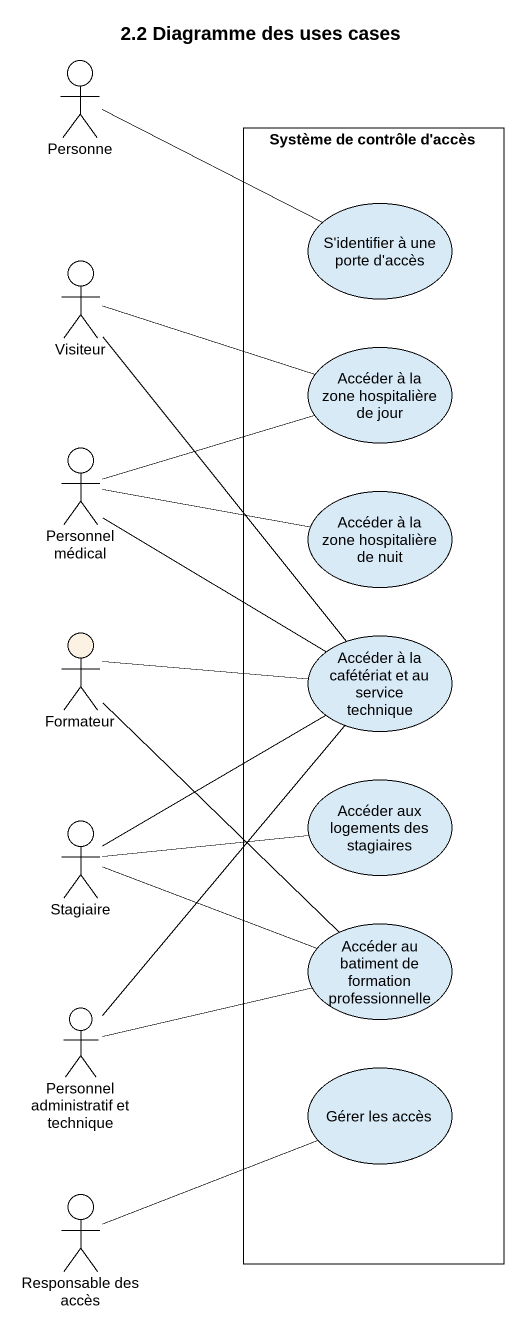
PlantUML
@startuml
title 2.2 Diagramme des uses cases
actor Personne
rectangle "Système de contrôle d'accès" as Système_de_contrôle_d_accès {
  usecase "S'identifier à une porte d'accès" as S_identifier_à_une_porte_d
  usecase "Accéder à la zone hospitalière de jour" as Accéder_à_la_zone
  usecase "Accéder à la zone hospitalière de nuit" as Accéder_à_la_zone_2
  usecase "Accéder à la cafétériat et au service technique" as Accéder_à_la_cafétériat_et
  usecase "Accéder aux logements des stagiaires" as Accéder_aux_logements_des
  usecase "Accéder au batiment de formation professionnelle" as Accéder_au_batiment_de
  usecase "Gérer les accès" as Gérer_les_accès
}
actor Visiteur
actor "Personnel médical" as Personnel_médical
actor Formateur #FCF2E3
actor Stagiaire
actor "Personnel administratif et technique" as Personnel_administratif_et
actor "Responsable des accès" as Responsable_des_accès
Personne -right- S_identifier_à_une_porte_d
Visiteur -right- Accéder_à_la_zone
Visiteur -- Accéder_à_la_cafétériat_et
Personnel_médical -right- Accéder_à_la_zone
Personnel_médical -right- Accéder_à_la_zone_2
Personnel_médical -right- Accéder_à_la_cafétériat_et
Formateur -right- Accéder_à_la_cafétériat_et
Formateur -- Accéder_au_batiment_de
Stagiaire -up- Accéder_à_la_cafétériat_et
Stagiaire -right- Accéder_aux_logements_des
Stagiaire -right- Accéder_au_batiment_de
Personnel_administratif_et -up- Accéder_à_la_cafétériat_et
Personnel_administratif_et -right- Accéder_au_batiment_de
Responsable_des_accès -right- Gérer_les_accès
@enduml
